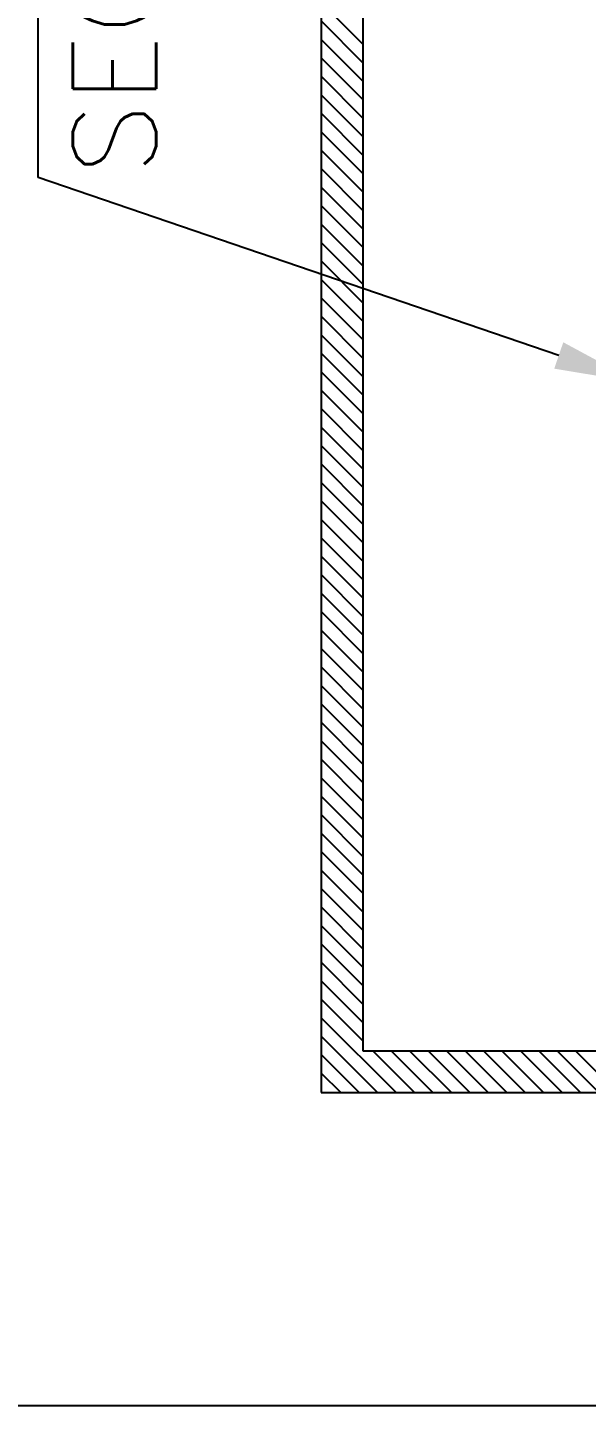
# Model space of a CAD drawing. Header units: metres. Extents: x 531277 to 531898, y 2673784 to 2674172.
# Drawn here: x 531471.86 to 531472.529, y 2673971.678 to 2673973.327 of the extents above; entities that cross this region are included whole.
import ezdxf

# ---------------------------------------------------------------- set-up
doc = ezdxf.new("R2010")
doc.units = ezdxf.units.M
doc.header["$MEASUREMENT"] = 0
doc.layers.add('IDT', color=7, linetype='Continuous')
doc.styles.add('RomanS', font='romans.shx')
doc.linetypes.add('FOUNDATION LAYOUT$0$FENCELINE1', pattern='A,6.35,-2.54,[133,ltypeshp.shx,S=2.54,R=0,X=-2.54,Y=0],-2.54,25.4', length=36.83)

# ---------------------------------------------------------------- blocks, each defined once
blk = doc.blocks.new('IDT')
at = {"layer": 'IDT', "color": 7, "ltscale": 0.1}
for p, q in [((27.8558, 22.1108), (26.1561, 22.1108)), ((27.8558, 20.4105), (27.8558, 22.1108))]:
    blk.add_line(p, q, dxfattribs=at)
at = {"layer": 'IDT', "color": 8, "ltscale": 0.1}
for p, q in [((27.8558, 22.1108), (26.1561, 22.1108)), ((27.8558, 20.4105), (27.8558, 22.1108))]:
    blk.add_line(p, q, dxfattribs=at)
at = {"layer": 'IDT', "color": 8, "linetype": 'Continuous'}
for p, q in [((27.5511, 22.0608), (27.5011, 22.1108)), ((27.5732, 22.0608), (27.5232, 22.1108)), ((27.5953, 22.0608), (27.5453, 22.1108)), ((27.6173, 22.0608), (27.5673, 22.1108)), ((27.6394, 22.0608), (27.5894, 22.1108)), ((27.6615, 22.0608), (27.6115, 22.1108)), ((27.6836, 22.0608), (27.6336, 22.1108)), ((27.7057, 22.0608), (27.6557, 22.1108)), ((27.7278, 22.0608), (27.6778, 22.1108)), ((27.7499, 22.0608), (27.6999, 22.1108)), ((27.772, 22.0608), (27.722, 22.1108)), ((27.7941, 22.0608), (27.7441, 22.1108)), ((27.8558, 22.0212), (27.7662, 22.1108)), ((27.8558, 22.0433), (27.7883, 22.1108)), ((27.8558, 22.0654), (27.8104, 22.1108)), ((27.8558, 22.0875), (27.8325, 22.1108)), ((27.8558, 22.1096), (27.8546, 22.1108)), ((27.8558, 21.9991), (27.8058, 22.0491)), ((27.8558, 21.977), (27.8058, 22.027)), ((27.8558, 21.9549), (27.8058, 22.0049)), ((27.8558, 21.9328), (27.8058, 21.9828)), ((27.8558, 21.9107), (27.8058, 21.9607)), ((27.8558, 21.8886), (27.8058, 21.9386)), ((27.8558, 21.8665), (27.8058, 21.9165)), ((27.8558, 21.8444), (27.8058, 21.8944)), ((27.8558, 21.8223), (27.8058, 21.8723)), ((27.8558, 21.8002), (27.8058, 21.8502)), ((27.8558, 21.7781), (27.8058, 21.8281)), ((27.8558, 21.756), (27.8058, 21.806)), ((27.8558, 21.7339), (27.8058, 21.7839)), ((27.8558, 21.7118), (27.8058, 21.7618)), ((27.8558, 21.6897), (27.8058, 21.7397)), ((27.8558, 21.6676), (27.8058, 21.7176)), ((27.8558, 21.6455), (27.8058, 21.6955)), ((27.8558, 21.6234), (27.8058, 21.6734)), ((27.8558, 21.6013), (27.8058, 21.6513)), ((27.8558, 21.5792), (27.8058, 21.6292)), ((27.8558, 21.5571), (27.8058, 21.6071)), ((27.8558, 21.535), (27.8058, 21.585)), ((27.8558, 21.5129), (27.8058, 21.5629)), ((27.8558, 21.4908), (27.8058, 21.5408)), ((27.8558, 21.4687), (27.8058, 21.5187)), ((27.8558, 21.4466), (27.8058, 21.4966)), ((27.8558, 21.4246), (27.8058, 21.4746)), ((27.8558, 21.4025), (27.8058, 21.4525)), ((27.8558, 21.3804), (27.8058, 21.4304)), ((27.8558, 21.3583), (27.8058, 21.4083)), ((27.8558, 21.3362), (27.8058, 21.3862)), ((27.8558, 21.3141), (27.8058, 21.3641)), ((27.8558, 21.292), (27.8058, 21.342)), ((27.8558, 21.2699), (27.8058, 21.3199)), ((27.8558, 21.2478), (27.8058, 21.2978)), ((27.8558, 21.2257), (27.8058, 21.2757)), ((27.8558, 21.2036), (27.8058, 21.2536)), ((27.8558, 21.1815), (27.8058, 21.2315)), ((27.8558, 21.1594), (27.8058, 21.2094)), ((27.8558, 21.1373), (27.8058, 21.1873)), ((27.8558, 21.1152), (27.8058, 21.1652)), ((27.8558, 21.0931), (27.8058, 21.1431)), ((27.8558, 21.071), (27.8058, 21.121)), ((27.8558, 21.0489), (27.8058, 21.0989)), ((27.8558, 21.0268), (27.8058, 21.0768)), ((27.8558, 21.0047), (27.8058, 21.0547)), ((27.8558, 20.9826), (27.8058, 21.0326)), ((27.8558, 20.9605), (27.8058, 21.0105)), ((27.8558, 20.9384), (27.8058, 20.9884)), ((27.8558, 20.9163), (27.8058, 20.9663)), ((27.8558, 20.8942), (27.8058, 20.9442)), ((27.8558, 20.8721), (27.8058, 20.9221)), ((27.8558, 20.85), (27.8058, 20.9)), ((27.8558, 20.8279), (27.8058, 20.8779)), ((27.8558, 20.8058), (27.8058, 20.8558))]:
    blk.add_line(p, q, dxfattribs=at)
at = {"layer": 'IDT', "color": 7}
for p, q in [((27.8058, 22.0608), (26.2061, 22.0608)), ((27.8058, 20.4605), (27.8058, 22.0608))]:
    blk.add_line(p, q, dxfattribs=at)
at = {"layer": 'IDT', "color": 8}
for p, q in [((27.8058, 22.0608), (26.2061, 22.0608)), ((27.8058, 20.4605), (27.8058, 22.0608)), ((27.5713, 21.2284), (28.195, 21.0153)), ((28.195, 21.0153), (28.195, 20.1306))]:
    blk.add_line(p, q, dxfattribs=at)
at = {"layer": 'IDT', "color": 7, "linetype": 'FOUNDATION LAYOUT$0$FENCELINE1', "ltscale": 0.01}
blk.add_lwpolyline([(33.902, 18.4101), (33.9018, 22.4854), (21.4107, 22.4854)], dxfattribs=at)
at = {"layer": 'IDT', "color": 8}
blk.add_solid([(27.5659, 21.2126), (27.4767, 21.2607), (27.5767, 21.2442)], dxfattribs=at)
at = {"layer": 'IDT', "color": 8, "style": 'RomanS'}
blk.add_text('SECONDARY', height=0.1, rotation=270, dxfattribs=at).set_placement((28.0535, 21.0121))

msp = doc.modelspace()

# ---------------------------------------------------------------- block references
at = {"layer": 'IDT', "color": 8, "rotation": 180}
msp.add_blockref('IDT', (531500.0673, 2673994.163), dxfattribs=at)

doc.saveas('drawing.dxf')
